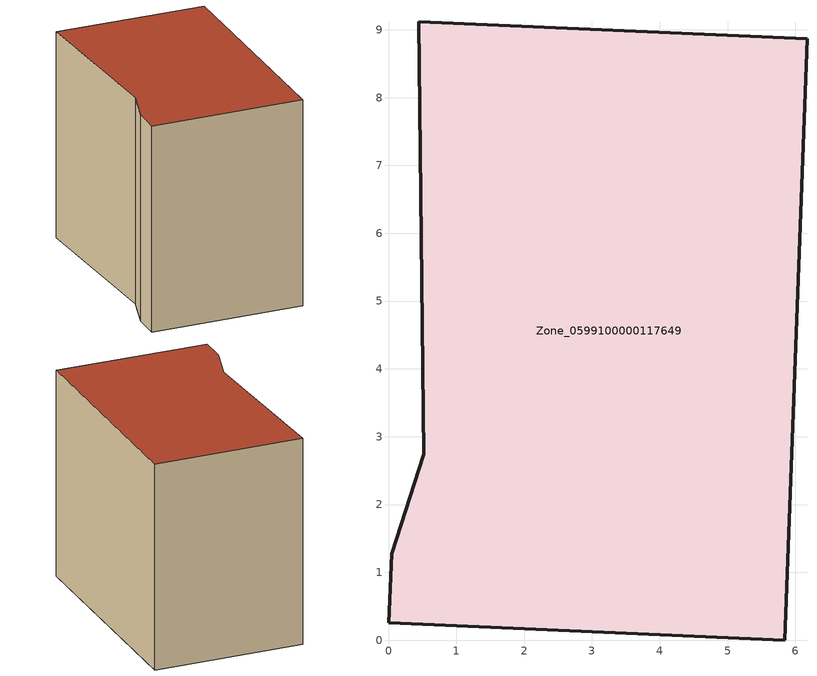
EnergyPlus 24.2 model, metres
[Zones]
Zone_0599100000117649
 floor ground (C_G): 0.45,9.12 6.17,8.87 5.84,0 0,0.26 0.05,1.28 0.52,2.74 z1.22
 wall outside (C_F): 0.05,1.28 0,0.26 5.84,0 6.17,8.87 0.45,9.12 0.52,2.74 0.05,1.28 z1.22:9.27
 roof outside (C_R): 6.17,8.87 0.45,9.12 0.52,2.74 0.05,1.28 0,0.26 5.84,0 z9.27
[BUILDING]
Pand.0599100000117649: North Axis=0; Terrain=City; Loads Convergence Tolerance Value=0.04; Temperature Convergence Tolerance Value=0.4; Solar Distribution=FullExterior; Maximum Number of Warmup Days=25; Minimum Number of Warmup Days=1
[Site:Location]
Rotterdam.The.Hague.AP_ZH_NLD Design_Conditions: Latitude=51.96; Longitude=4.45; Time Zone=1; Elevation=-4.5
[SITE:GROUNDTEMPERATURE:BUILDINGSURFACE]
18, 18, 18, 18, 18, 18, 18, 18, 18, 18, 18, 18
[MATERIAL] Thermal Absorptance=0.9; Solar Absorptance=0.7; Visible Absorptance=0.7
Name | Roughness | Thickness | Conductivity | Density | Specific Heat
G.TC.1965-1974 | MediumSmooth | 0.15 | 0.882353 | 540 | 1210
F.TC.1965-1974 | Rough | 0.3 | 0.697674 | 1920 | 840
R.TC.1965-1974 | MediumRough | 0.2 | 0.232558 | 1500 | 1000
[CONSTRUCTION]
C_G: G.TC.1965-1974
C_F: F.TC.1965-1974
C_R: R.TC.1965-1974
[ZONE]
Zone_0599100000117649: Type=1; Multiplier=1; Ceiling Height=Autocalculate; Volume=Autocalculate; Floor Area=autocalculate; Part of Total Floor Area=Yes
[ZONEINFILTRATION:DESIGNFLOWRATE]
Infil_Zone_0599100000117649: Zone or ZoneList or Space or SpaceList=Zone_0599100000117649; Schedule=AlwaysOn; Design Flow Rate Calculation Method=Flow/Area; Flow Rate per Floor Area=0.003; Constant Term Coefficient=1; Temperature Term Coefficient=0; Velocity Term Coefficient=0; Velocity Squared Term Coefficient=0
[HVACTEMPLATE:ZONE:IDEALLOADSAIRSYSTEM]
Zone_0599100000117649: Maximum Heating Supply Air Temperature=50; Minimum Cooling Supply Air Temperature=13; Maximum Heating Supply Air Humidity Ratio=0.0156; Minimum Cooling Supply Air Humidity Ratio=0.0077; Heating Limit=NoLimit; Cooling Limit=NoLimit; Dehumidification Control Type=ConstantSensibleHeatRatio; Cooling Sensible Heat Ratio=0.7; Dehumidification Setpoint=60; Humidification Control Type=None; Humidification Setpoint=30; Outdoor Air Method=None; Outdoor Air Flow Rate per Person=0.00944; Outdoor Air Flow Rate per Zone Floor Area=0; Outdoor Air Flow Rate per Zone=0; Demand Controlled Ventilation Type=None; Outdoor Air Economizer Type=NoEconomizer; Heat Recovery Type=None; Sensible Heat Recovery Effectiveness=0.7; Latent Heat Recovery Effectiveness=0.65
[ZONECONTROL:THERMOSTAT]
ThermostatControl_Zone_0599100000117649: Zone or ZoneList=Zone_0599100000117649; Control Type Schedule=DualSetpointControlType; Control 1=Thermostat_Zone_0599100000117649; Temperature Difference Between Cutout And Setpoint=0
[THERMOSTATSETPOINT:DUALSETPOINT]
Thermostat_Zone_0599100000117649: Heating Setpoint Temperature Schedule=HeatingSetpoint_Zone_0599100000117649; Cooling Setpoint Temperature Schedule=CoolingSetpoint_Zone_0599100000117649
[SCHEDULE:COMPACT]
HeatingSetpoint_Zone_0599100000117649: Through: 12/31, For: AllDays, Until: 24:00, 21
CoolingSetpoint_Zone_0599100000117649: Through: 12/31, For: AllDays, Until: 24:00, 24
DualSetpointControlType: Through: 12/31, For: AllDays, Until: 24:00, 4
AlwaysOn: Through: 12/31, For: AllDays, Until: 24:00, 1
